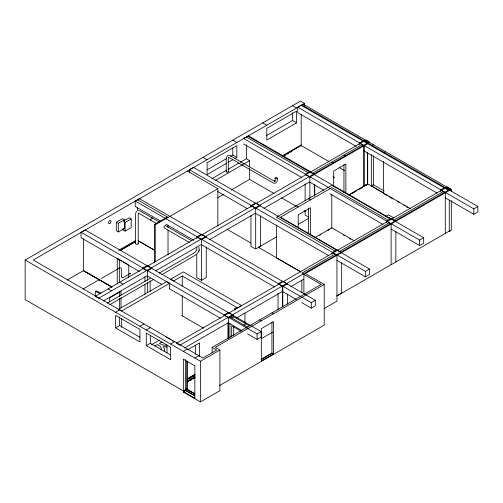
<?xml version="1.0" encoding="UTF-8"?>
<svg xmlns="http://www.w3.org/2000/svg" width="503" height="503" viewBox="0 0 503 503"><rect width="100%" height="100%" fill="white"/><g stroke="black" fill="none" stroke-linecap="round" stroke-linejoin="round"><path stroke-width="0.75" d="M161.13 349.453L161.268 347.975L160.35 346.41L157.628 344.486L154.937 346.039M226.237 157.892L227.526 155.697L230.072 155.679M197.39 253.657L198.93 251.003M199.144 250.104L198.892 247.18M198.874 251.267L199.207 249.834M164.167 351.314L164.758 349.899L164.424 348.296L163.167 346.517L167.134 347.076M196.371 250.293L195.416 251.84L193.661 253.216L159.187 273.123M136.47 211.254L135.546 213.731L135.546 243.534M95.319 296.085L95.319 291.388L96.023 290.866L101.015 293.117M196.17 254.744L161.821 274.688M187.393 388.586L183.331 390.932L25.15 299.606L25.15 260.045L300.473 101.084L304.535 103.429L304.535 105.756M139.507 271.507L81.046 237.756L81.046 232.279L85.108 229.934L261.164 331.578L261.164 337.054L257.102 339.399L247.589 333.904M160.369 220.999L135.219 206.481L135.219 201.005L139.281 198.66L315.337 300.304L315.337 305.78L311.275 308.125L301.756 302.63M189.392 172.856L189.392 169.731L193.454 167.386L369.51 269.03L369.51 274.506L365.442 276.851L336.897 260.365M356.187 146.404L297.732 112.653L297.732 107.177L301.794 104.831L477.85 206.481L477.85 211.952L473.788 214.297L445.237 197.817M304.535 103.429L33.273 260.045L202.967 358.01L216.78 350.038L212.159 347.372L212.159 352.804M116.294 222.2L122.386 218.686L124.417 219.855L124.417 228.456L118.324 231.977L116.294 230.802L116.294 222.2L118.324 223.376L124.417 219.855M207.073 169.863L226.708 158.527M230.77 156.181L232.807 155.012L236.869 157.357L236.869 145.625L207.073 162.827L207.073 174.56L226.708 163.217M266.131 135.772L292.539 120.525L296.6 122.87L296.6 111.138L266.804 128.34L266.804 140.073L296.6 122.87M123.744 220.924L129.158 217.799L131.189 218.968L131.189 227.57L125.096 231.091L123.065 229.915L123.065 228.349M228.066 162.438L232.807 159.703M234.838 158.527L236.869 157.357M123.744 221.704L125.096 222.489L131.189 218.968M211.794 178.716L226.702 170.102M228.06 169.322L238.9 163.06M240.258 162.28L246.357 158.759L249.607 160.633L249.607 166.889M215.718 180.2L249.607 160.633M217.862 226.042L217.862 188.656L155.27 224.766L154.597 224.369L167.348 217.038L168.027 217.428L137.558 199.836M67.226 280.008L83.517 270.595L111.848 286.949M118.664 250.305L135.533 240.572M282.34 155.811L301.203 144.921M83.517 238.831L83.517 270.752L111.962 287.043M283.019 156.043L301.203 145.543L328.968 161.57M120.016 250.469L135.533 241.509M120.714 250.217L135.533 241.66M284.377 155.729L285.735 154.943M287.094 154.157L288.452 153.377M290.489 152.202L291.847 151.416M217.755 197.792L223.854 194.271M231.311 189.964L249.607 179.401L274.091 193.536M83.228 288.948L99.978 279.278M101.317 278.505L119.406 268.061A2.873 1.66 -60 0 1 121.437 269.237L121.437 276.273A2.873 1.66 -60 0 0 122.694 277.713M130.239 273.531L123.468 277.442A2.873 1.66 -60 0 1 122.946 277.669M196.774 236.938L201.514 234.203L206.255 236.938L201.514 239.673L196.774 236.938L196.774 238.504M250.947 205.664L255.687 202.923L260.428 205.664L255.687 208.399L250.947 205.664L250.947 207.223M359.293 143.11L364.027 140.375L368.768 143.11L364.027 145.845L359.293 143.11L359.293 144.675M361.997 144.675L312.841 173.057L314.746 174.157L363.908 145.776L363.908 186.437L357.891 189.908M147.348 270.947L152.088 268.212L147.348 265.477L142.607 268.212L147.348 270.947L147.348 280.334M248.388 135.848L310.131 171.492L305.12 174.384L309.861 177.125L314.601 174.384L309.861 171.649M371.352 145.851L373.383 144.682M103.329 301.052L146.889 275.908M155.735 270.796L200.647 244.867M209.493 239.761L255.09 213.435M263.937 208.324L309.534 182.004M107.139 303.171L150.403 278.197M109.742 304.755L153.025 279.769M333.502 177.943L334.577 177.326L333.244 176.559M383.538 152.887L385.568 151.717M115.571 312.25L119.639 309.898M169.637 283.271L121.707 310.942L118.733 309.219L166.656 281.554L169.637 283.271L169.637 288.904M234.775 308.666L236.812 307.496L182.243 275.99L173.711 280.919L170.731 279.196L183.331 271.928L241.547 305.541L235.454 309.056L234.775 308.666L234.775 310.074M115.571 327.887L139.947 341.958L139.947 329.446L115.571 315.375L115.571 327.887L119.639 325.542L139.947 337.268M363.908 185.965L367.567 183.853M348.661 194.913L367.687 183.928L410.505 208.644M276.681 236.781L258.397 247.338L300.895 271.872M298.348 224.269L308.502 218.409M349.208 194.925L350.541 194.152M351.88 193.378L356.558 190.681M365.738 185.381L367.567 184.324L367.567 152.943M196.774 254.141L196.774 277.593L201.514 280.334L206.255 277.593L206.255 247.099M351.999 193.454L356.011 191.134M360.022 188.82L362.028 187.663M365.857 185.45L367.687 184.394L367.687 153.013M371.352 154.459L371.352 185.884L373.383 184.714L384.217 190.964M139.947 326.321L144.015 323.976M146.272 329.974L150.34 327.629M314.413 237.825L331.798 227.79L354.25 240.755M319.763 235.209L321.096 234.436M327.786 230.575L329.792 229.418M146.272 345.611L170.649 359.683L170.649 347.177L146.272 333.099L146.272 345.611L150.34 343.266L170.649 354.992M151.321 344.844L159.42 340.166M162.142 341.883L159.445 343.436L162.645 345.001L167.046 345.316M385.788 216.378L388.492 214.819L393.874 217.925M170.649 344.046L174.717 341.7M332.206 254.141L332.206 252.575L336.947 249.84M386.373 222.86L386.373 221.301L391.114 218.56L395.855 221.301M440.546 191.586L440.546 190.027L445.287 187.286L450.028 190.027L305.321 273.569L324.215 284.478L324.215 325.133L219.339 385.682M334.91 254.141L301.863 273.223L321.228 284.402L212.159 347.372M339.651 251.399L389.083 222.86M393.824 220.125L443.256 191.586M228.601 317.865L233.342 315.123L228.601 312.388L223.86 315.123L228.601 317.865L228.601 338.192M282.774 286.584L287.515 283.849L282.774 281.114L278.033 283.849L282.774 286.584L282.774 306.918M451.298 191.228L451.298 189.662L449.267 190.838L301.203 105.353M231.676 317.978L233.706 316.808M184.588 347.963L228.142 322.819M236.542 317.971L282.585 291.388M290.753 286.672L303.68 279.209M183.331 351.364L187.393 349.019M188.084 349.547L199.59 342.901L199.59 356.753M243.867 325.013L245.898 323.844M194.843 358.01L198.905 355.665M324.215 284.478L215.278 347.372L219.893 350.038L219.893 390.693L200.458 401.916L183.331 392.026L183.331 359.186L194.843 365.832L194.843 398.672M25.15 260.045L200.458 361.255L219.893 350.038M81.046 232.279L257.102 333.929L261.164 331.578M135.219 201.005L311.275 302.649L315.337 300.304M189.392 169.731L365.442 271.375L369.51 269.03M423.677 237.756L247.621 136.112L243.559 138.457L419.615 240.101L423.677 237.756L423.677 243.226L419.615 245.571L391.064 229.091M297.732 107.177L473.788 208.827L477.85 206.481M187.594 378.621L194.975 374.351M187.594 378.772L194.975 374.509M187.594 379.4L194.975 375.137M188.933 378.935L190.951 377.772M192.291 376.999L193.636 376.225M187.606 380.953L194.994 376.69M261.107 338.815L272.613 332.169M187.606 381.733L194.994 377.47M187.606 382.047L188.952 381.274M190.291 380.501L191.637 379.721M192.982 378.948L194.994 377.784M336.947 295.814L341.682 293.079M336.947 295.971L450.028 230.682M324.158 308.509L336.947 301.134L336.947 255.31L332.206 252.575M183.331 392.026L185.362 390.85L185.362 359.563M194.843 393.981L187.393 389.68L186.714 390.07L186.714 361.104M261.107 359.305L271.941 353.049L273.494 353.949L273.494 321.574L261.309 328.616L261.309 360.984L273.494 353.949M261.78 359.224L271.941 353.358M138.3 210.499L140.243 211.021L159.671 222.238M95.319 291.388L100.304 293.639M303.24 104.184L451.298 189.662M440.546 190.027L445.287 192.762L445.287 233.417M292.539 105.668L296.6 108.013M363.669 150.718L437.082 193.108M343.951 155.094L345.863 156.194M331.766 162.129L333.678 163.23M262.742 122.87L266.804 125.216M371.352 185.884L383.538 192.919L383.538 161.494M339.123 167.436L344.542 170.561M384.21 193.938L386.908 195.491M388.932 196.66L392.975 198.999M397.697 201.722L399.042 202.502M403.764 205.224L405.11 206.004M406.462 206.783L407.807 207.557M389.215 217.717L391.579 219.082M390.303 219.031L331.798 185.255L276.411 217.233L334.91 251.01M246.357 137.017L308.1 172.667M388.272 220.207L331.798 187.6L280.473 217.233L341.682 252.575M386.373 221.301L391.114 224.036L391.114 264.697M243.559 143.927L301.341 177.289M310.175 182.388L323.769 190.235M329.886 193.768L382.909 224.382M232.807 140.155L236.869 142.5M308.37 198.779L310.401 199.955M230.481 155.88L273.94 180.973L274.959 181.017L274.625 181.25L275.066 180.646L275.084 178.137M296.179 205.815L298.21 206.991M281.573 197.855L295.858 206.098M304.019 210.814L305.378 211.6M343.367 234.939L344.725 235.725M349.491 238.472L350.849 239.258M308.502 217L305.12 215.045L305.12 210.355M203.011 157.357L207.073 159.703M187.393 171.064L217.862 188.656M217.258 191.291L247.847 208.952M256.002 213.662L328.736 255.656M227.142 229.293L250.922 243.024M300.895 272.029L276.411 257.894L276.411 225.023M255.008 248.664L250.947 246.319L250.947 215.825M165.808 224.137L193.674 240.233M201.156 244.546L274.569 286.93M282.045 291.25L296.317 299.492M166.26 226.042L191.31 240.509M156.364 223.426L138.947 213.366C137.765 213.165 138.652 212.719 138.224 213.781L138.224 243.534M164.921 228.362L189.298 242.44M271.941 312.86L273.494 313.759M138.231 240.73L154.484 250.11M138.231 240.887L154.484 250.268M259.749 319.895L261.309 320.795M249.406 325.869L231.87 315.746L229.915 316.965L247.375 327.044M121.984 261.057L117.243 258.322L117.243 283.874M123.336 261.843L128.076 264.578M147.662 276.216L161.935 284.459M169.417 288.772L220.396 318.204M228.551 322.913L242.15 330.767M241.157 331.27L231.676 325.799L231.676 336.589M181.885 315.658L203.583 328.189M119.657 282.246L123.04 284.195M83.517 270.752L111.848 287.106M108.145 288.892L111.534 290.841M165.493 336.664L170.743 339.695M187.393 389.366L194.843 393.667M194.843 394.138L186.714 389.441L185.362 390.227L194.843 395.698M194.843 395.855L185.362 390.385L183.331 391.554L194.843 398.2M171.944 340.55L173.139 341.411M473.788 208.827L473.788 214.297M451.298 200.609L451.298 230.324L449.267 231.493L449.267 200.219M419.615 240.101L419.615 245.571M395.855 231.462L395.855 261.956M383.538 193.077L383.538 193.548M373.383 155.641L373.383 185.337M365.442 271.375L365.442 276.851M364.027 145.845L364.027 186.506M345.863 193.083L345.863 164.016L333.678 171.051L333.678 185.978M343.951 164.481L343.951 192.768M341.682 262.698L341.682 293.236M331.798 194.554L331.798 228.261M314.746 185.104L314.746 195.271M314.601 184.551L314.601 196.277M311.275 302.649L311.275 308.125M310.401 234.486L310.401 207.77L298.21 214.812L298.21 228.167M309.861 177.125L309.861 198.232M308.37 208.173L308.37 233.317M305.12 183.771L305.12 200.974M303.894 274.393L303.894 293.865M301.863 280.228L301.863 292.696M301.203 114.665L301.203 146.015M296.6 147.574L296.6 148.668M292.539 112.703L292.539 120.525M287.515 294.016L287.515 304.177M282.655 286.515L282.655 306.849M278.033 293.23L278.033 309.653M277.191 178.137A1.056 0.61 0 0 1 275.613 178.666A1.056 0.61 0 0 1 275.613 177.616A1.056 0.61 0 0 1 277.191 178.137C278.26 180.81 275.87 184.79 272.922 182.815L229.462 157.722L228.412 157.653L228.777 157.445L228.318 158.388L228.318 171.655M271.941 322.216L271.941 353.049M260.428 215.787L260.428 246.319L255.687 249.054L255.687 208.399M257.102 333.929L257.102 339.399M249.607 168.455L249.607 179.401M246.357 144.782L246.357 158.759M244.936 313.124L244.936 322.467M233.706 326.937L233.706 335.413M232.807 147.97L232.807 155.012M229.915 323.171L229.915 337.909M227.922 322.945L227.922 338.444M226.205 158.344L226.205 171.655M201.514 239.673L201.514 280.334M200.458 361.255L200.458 401.916M196.774 247.885L196.774 250.23M195.529 345.171L195.529 354.408M187.393 361.487L187.393 389.68M182.243 275.99L182.243 286.157M182.243 295.538L182.243 315.871M168.027 225.218L168.027 227.557M168.027 229.89L168.027 254.814M166.971 345.165L166.971 352.987M155.27 224.766L155.27 261.516M154.597 224.369L154.597 262.685M150.34 335.444L150.34 343.266M150.152 281.177L150.152 291.243M147.348 282.68L147.348 292.84M144.977 276.99L144.977 281.636M144.977 284.736L144.977 294.808M137.558 207.594L137.558 210.7M128.749 264.968L128.749 277.354M125.096 222.489L125.096 231.091M121.707 318.764L121.707 327.365M121.009 295.223L121.009 291.312L109.503 297.958L109.503 301.869M121.009 297.569L121.009 307.735M119.657 291.312L119.657 296.789M119.657 298.348L119.657 309.295M119.639 316.94L119.639 325.542M119.324 259.441L119.324 282.667M118.324 223.376L118.324 231.977M164.663 228.01A1.339 0.773 -60 0 1 164.242 226.425A1.339 0.773 -60 0 1 165.827 225.998M151.535 220.433A1.339 0.773 -60 0 1 150.85 219.578A1.339 0.773 -60 0 1 151.868 218.095A1.339 0.773 -60 0 1 152.73 218.686M138.048 243.144A1.339 0.773 0 0 1 136.885 244.307A1.339 0.773 0 0 1 135.722 243.144M228.173 171.353A1.056 0.61 0 0 1 227.865 172.158A1.056 0.61 0 0 1 226.457 172.051A1.056 0.61 0 0 1 226.52 171.227M129.981 273.305L130.434 273.865L130.007 273.242M138.3 213.19L138.287 213.253M274.984 181.042L274.625 181.25L274.984 181.042M366.039 139.997L95.18 296.374L98.569 298.329L369.422 141.953L366.039 139.997M447.293 186.909L176.44 343.285L179.823 345.24L450.682 188.864L447.293 186.909M110.107 223.194A1.723 0.993 -60 0 0 110.654 220.521A1.723 0.993 -60 0 0 108.617 222.332A1.723 0.993 -60 0 0 110.107 223.194"/></g></svg>
